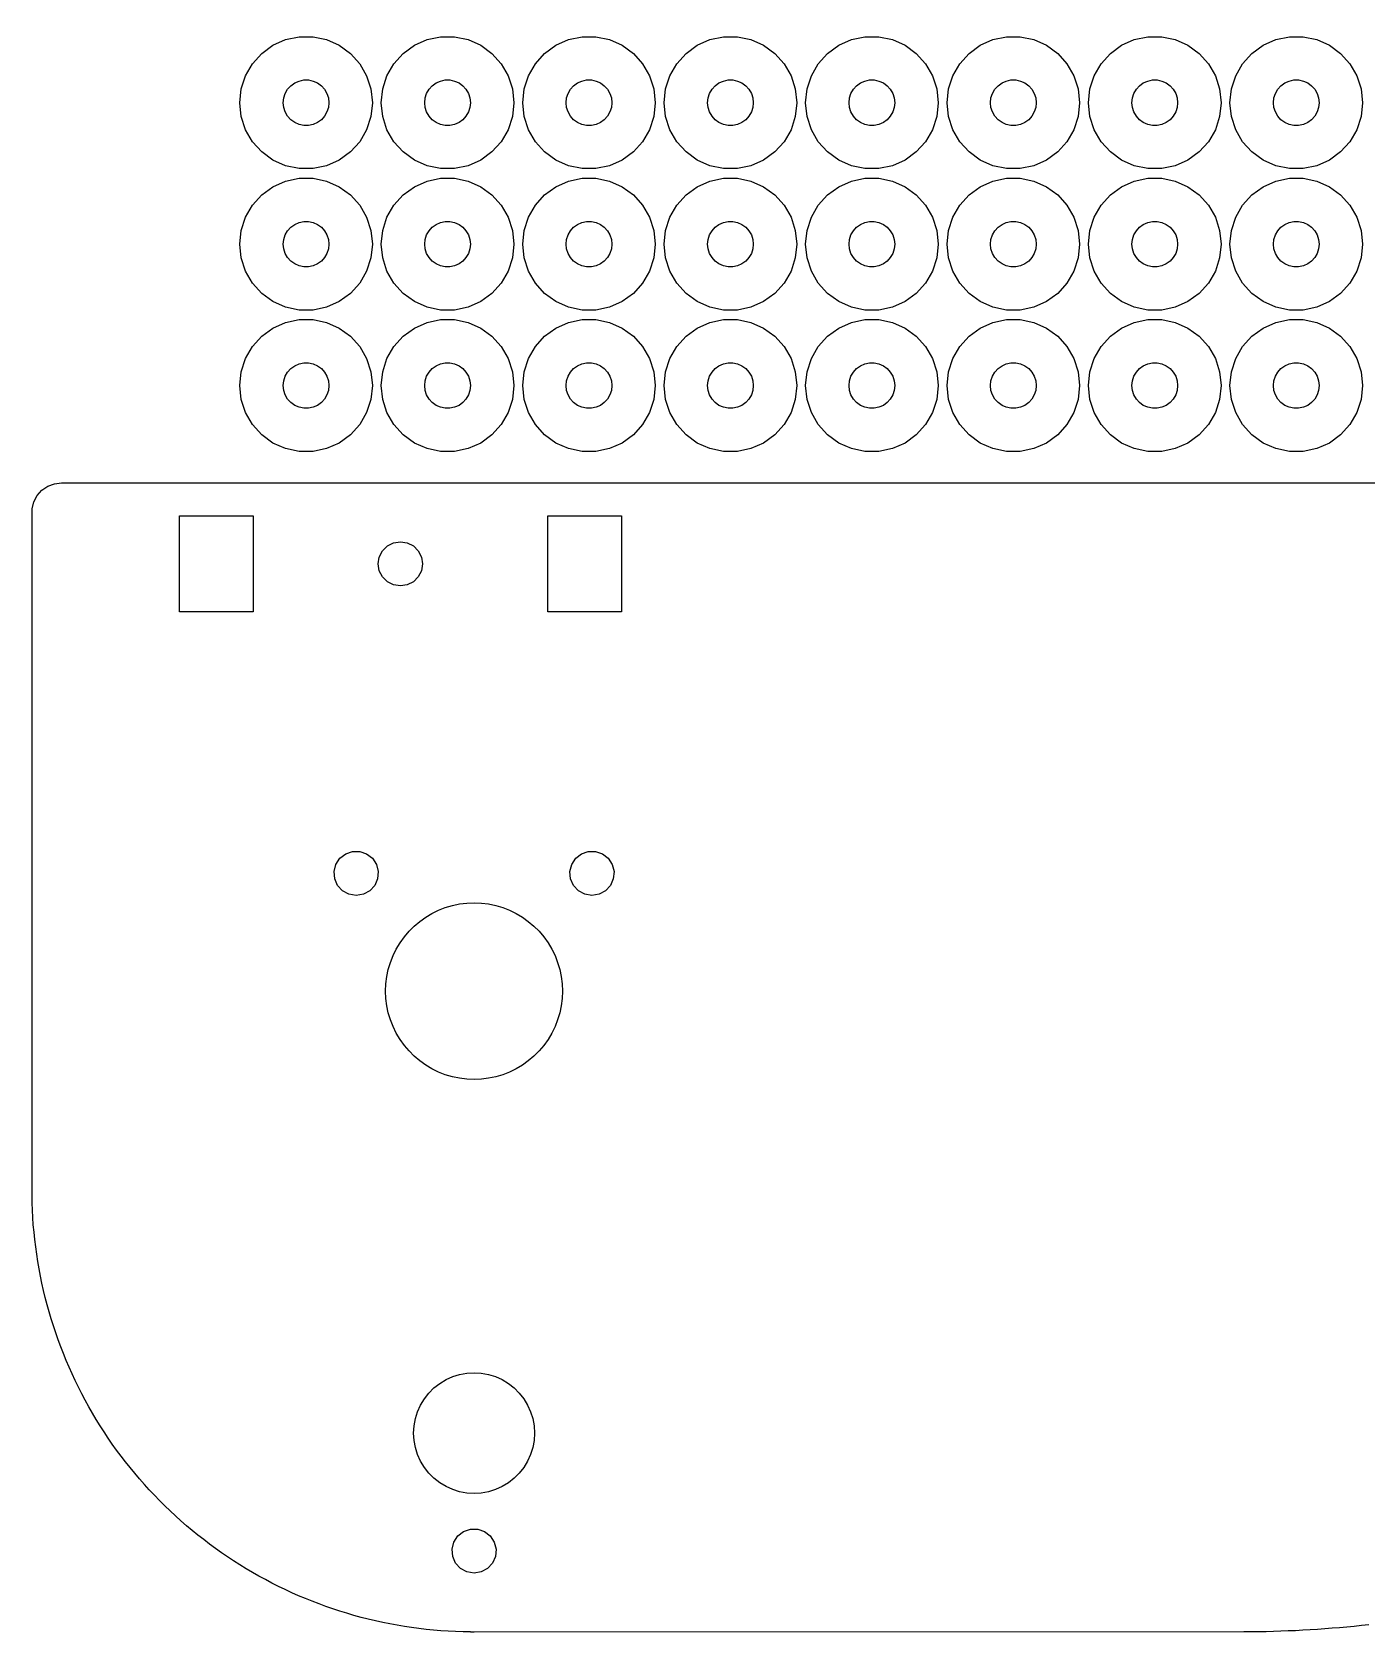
# Model space of a CAD drawing. Extents: x 3 to 1396, y 3 to 487.
# Drawn here: x 1209 to 1299.6, y 13 to 121.6 of the extents above; entities that cross this region are included whole.
import ezdxf

# ---------------------------------------------------------------- set-up
doc = ezdxf.new("R2010")
doc.units = 0
doc.layers.add('Layer_1', color=7, linetype='CONTINUOUS')

msp = doc.modelspace()

# ---------------------------------------------------------------- linework, layer by layer
at = {"layer": 'Layer_1', "color": 7}
for points in [[(1208.962078, 88.959543), (1208.982116, 88.959543), (1208.982088, 89.200533), (1209.09207, 89.668514), (1209.31209, 90.095516), (1209.632074, 90.456535), (1210.032096, 90.730516), (1210.482071, 90.901543), (1210.962074, 90.959539), (1335.462094, 90.959539), (1335.462094, 368.959528), (1210.962074, 368.959528), (1210.482071, 369.017527), (1210.032096, 369.188529), (1209.632074, 369.462527), (1209.31209, 369.823529), (1209.09207, 370.250528), (1208.982088, 370.718529), (1208.982088, 370.959527), (1208.96205, 370.959527), (1208.962078, 417.084527), (1208.971956, 417.584529)], [(1223.06207, 116.759533), (1223.16209, 117.695523), (1223.452073, 118.589518), (1223.922086, 119.404519), (1224.55209, 120.103527), (1225.312087, 120.656514), (1226.172074, 121.039517), (1227.09209, 121.234533), (1228.032088, 121.234533), (1228.952076, 121.039517), (1229.812092, 120.656514), (1230.572088, 120.103527), (1231.202093, 119.404519), (1231.672077, 118.589518), (1231.962089, 117.695523), (1232.06208, 116.759533), (1231.962089, 115.823543), (1231.672077, 114.929519), (1231.202093, 114.114518), (1230.572088, 113.415538), (1229.812092, 112.862524), (1228.952076, 112.47952), (1228.032088, 112.284533), (1227.09209, 112.284533), (1226.172074, 112.47952), (1225.312087, 112.862524), (1224.55209, 113.415538), (1223.922086, 114.114518), (1223.452073, 114.929519), (1223.16209, 115.823515), (1223.06207, 116.759533)], [(1232.662085, 116.759533), (1232.762076, 117.695523), (1233.052088, 118.589518), (1233.522072, 119.404519), (1234.152077, 120.103527), (1234.912073, 120.656514), (1235.772089, 121.039517), (1236.692077, 121.234533), (1237.632074, 121.234533), (1238.552091, 121.039517), (1239.412078, 120.656514), (1240.172074, 120.103527), (1240.802079, 119.404519), (1241.272092, 118.589518), (1241.562075, 117.695523), (1241.662095, 116.759533), (1241.562075, 115.823543), (1241.272092, 114.929519), (1240.802079, 114.114518), (1240.172074, 113.415538), (1239.412078, 112.862524), (1238.552091, 112.47952), (1237.632074, 112.284533), (1236.692077, 112.284533), (1235.772089, 112.47952), (1234.912073, 112.862524), (1234.152077, 113.415538), (1233.522072, 114.114518), (1233.052088, 114.929519), (1232.762076, 115.823515), (1232.662085, 116.759533)], [(1242.262071, 116.759533), (1242.362091, 117.695523), (1242.652074, 118.589518), (1243.122087, 119.404519), (1243.752092, 120.103527), (1244.512088, 120.656514), (1245.372075, 121.039517), (1246.292092, 121.234533), (1247.232089, 121.234533), (1248.152077, 121.039517), (1249.012093, 120.656514), (1249.772089, 120.103527), (1250.402094, 119.404519), (1250.872078, 118.589518), (1251.16209, 117.695523), (1251.262081, 116.759533), (1251.16209, 115.823543), (1250.872078, 114.929519), (1250.402094, 114.114518), (1249.772089, 113.415538), (1249.012093, 112.862524), (1248.152077, 112.47952), (1247.232089, 112.284533), (1246.292092, 112.284533), (1245.372075, 112.47952), (1244.512088, 112.862524), (1243.752092, 113.415538), (1243.122087, 114.114518), (1242.652074, 114.929519), (1242.362091, 115.823515), (1242.262071, 116.759533)], [(1251.862086, 116.759533), (1251.962077, 117.695523), (1252.252089, 118.589518), (1252.722073, 119.404519), (1253.352078, 120.103527), (1254.112074, 120.656514), (1254.97209, 121.039517), (1255.892078, 121.234533), (1256.832076, 121.234533), (1257.752092, 121.039517), (1258.612079, 120.656514), (1259.372076, 120.103527), (1260.00208, 119.404519), (1260.472093, 118.589518), (1260.762076, 117.695523), (1260.862096, 116.759533), (1260.762076, 115.823543), (1260.472093, 114.929519), (1260.00208, 114.114518), (1259.372076, 113.415538), (1258.612079, 112.862524), (1257.752092, 112.47952), (1256.832076, 112.284533), (1255.892078, 112.284533), (1254.97209, 112.47952), (1254.112074, 112.862524), (1253.352078, 113.415538), (1252.722073, 114.114518), (1252.252089, 114.929519), (1251.962077, 115.823515), (1251.862086, 116.759533)], [(1261.462072, 116.759533), (1261.562092, 117.695523), (1261.852075, 118.589518), (1262.322088, 119.404519), (1262.952093, 120.103527), (1263.712089, 120.656514), (1264.572076, 121.039517), (1265.492093, 121.234533), (1266.43209, 121.234533), (1267.352078, 121.039517), (1268.212094, 120.656514), (1268.97209, 120.103527), (1269.602095, 119.404519), (1270.07208, 118.589518), (1270.362091, 117.695523), (1270.462082, 116.759533), (1270.362091, 115.823543), (1270.07208, 114.929519), (1269.602095, 114.114518), (1268.97209, 113.415538), (1268.212094, 112.862524), (1267.352078, 112.47952), (1266.43209, 112.284533), (1265.492093, 112.284533), (1264.572076, 112.47952), (1263.712089, 112.862524), (1262.952093, 113.415538), (1262.322088, 114.114518), (1261.852075, 114.929519), (1261.562092, 115.823515), (1261.462072, 116.759533)], [(1271.062087, 116.759533), (1271.162078, 117.695523), (1271.45209, 118.589518), (1271.922074, 119.404519), (1272.552079, 120.103527), (1273.312075, 120.656514), (1274.172091, 121.039517), (1275.092079, 121.234533), (1276.032077, 121.234533), (1276.952093, 121.039517), (1277.81208, 120.656514), (1278.572077, 120.103527), (1279.202081, 119.404519), (1279.672094, 118.589518), (1279.962078, 117.695523), (1280.062097, 116.759533), (1279.962078, 115.823543), (1279.672094, 114.929519), (1279.202081, 114.114518), (1278.572077, 113.415538), (1277.81208, 112.862524), (1276.952093, 112.47952), (1276.032077, 112.284533), (1275.092079, 112.284533), (1274.172091, 112.47952), (1273.312075, 112.862524), (1272.552079, 113.415538), (1271.922074, 114.114518), (1271.45209, 114.929519), (1271.162078, 115.823515), (1271.062087, 116.759533)], [(1280.662073, 116.759533), (1280.762093, 117.695523), (1281.052076, 118.589518), (1281.522089, 119.404519), (1282.152094, 120.103527), (1282.91209, 120.656514), (1283.772078, 121.039517), (1284.692094, 121.234533), (1285.632091, 121.234533), (1286.552079, 121.039517), (1287.412095, 120.656514), (1288.172091, 120.103527), (1288.802096, 119.404519), (1289.272081, 118.589518), (1289.562092, 117.695523), (1289.662084, 116.759533), (1289.562092, 115.823543), (1289.272081, 114.929519), (1288.802096, 114.114518), (1288.172091, 113.415538), (1287.412095, 112.862524), (1286.552079, 112.47952), (1285.632091, 112.284533), (1284.692094, 112.284533), (1283.772078, 112.47952), (1282.91209, 112.862524), (1282.152094, 113.415538), (1281.522089, 114.114518), (1281.052076, 114.929519), (1280.762093, 115.823515), (1280.662073, 116.759533)], [(1290.262088, 116.759533), (1290.362079, 117.695523), (1290.652091, 118.589518), (1291.122076, 119.404519), (1291.75208, 120.103527), (1292.512076, 120.656514), (1293.372092, 121.039517), (1294.29208, 121.234533), (1295.232078, 121.234533), (1296.152094, 121.039517), (1297.012082, 120.656514), (1297.772078, 120.103527), (1298.402082, 119.404519), (1298.872095, 118.589518), (1299.162079, 117.695523), (1299.26207, 116.759533), (1299.162079, 115.823543), (1298.872095, 114.929519), (1298.402082, 114.114518), (1297.772078, 113.415538), (1297.012082, 112.862524), (1296.152094, 112.47952), (1295.232078, 112.284533), (1294.29208, 112.284533), (1293.372092, 112.47952), (1292.512076, 112.862524), (1291.75208, 113.415538), (1291.122076, 114.114518), (1290.652091, 114.929519), (1290.362079, 115.823515), (1290.262088, 116.759533)], [(1226.012082, 116.759533), (1226.042083, 117.08152), (1226.142074, 117.389537), (1226.312085, 117.670518), (1226.522086, 117.911536), (1226.792088, 118.101528), (1227.082072, 118.233523), (1227.402083, 118.301539), (1227.722095, 118.301539), (1228.042079, 118.233523), (1228.342081, 118.101528), (1228.602092, 117.911536), (1228.812094, 117.670518), (1228.982076, 117.389537), (1229.082096, 117.08152), (1229.112096, 116.759533), (1229.082096, 116.437517), (1228.982076, 116.129528), (1228.812094, 115.848519), (1228.602092, 115.60753), (1228.342081, 115.417538), (1228.042079, 115.285514), (1227.722095, 115.217527), (1227.402083, 115.217527), (1227.082072, 115.285514), (1226.792088, 115.417538), (1226.522086, 115.60753), (1226.312085, 115.848519), (1226.142074, 116.129528), (1226.042083, 116.437517), (1226.012082, 116.759533)], [(1235.612097, 116.759533), (1235.642069, 117.08152), (1235.742089, 117.389537), (1235.912071, 117.670518), (1236.122073, 117.911536), (1236.382084, 118.101528), (1236.682086, 118.233523), (1237.00207, 118.301539), (1237.322082, 118.301539), (1237.642093, 118.233523), (1237.942096, 118.101528), (1238.202079, 117.911536), (1238.41208, 117.670518), (1238.582091, 117.389537), (1238.682082, 117.08152), (1238.712082, 116.759533), (1238.682082, 116.437517), (1238.582091, 116.129528), (1238.41208, 115.848519), (1238.202079, 115.60753), (1237.942096, 115.417538), (1237.642093, 115.285514), (1237.322082, 115.217527), (1237.00207, 115.217527), (1236.682086, 115.285514), (1236.382084, 115.417538), (1236.122073, 115.60753), (1235.912071, 115.848519), (1235.742089, 116.129528), (1235.642069, 116.437517), (1235.612097, 116.759533)], [(1245.212084, 116.759533), (1245.242084, 117.08152), (1245.342075, 117.389537), (1245.512086, 117.670518), (1245.722087, 117.911536), (1245.992089, 118.101528), (1246.282073, 118.233523), (1246.602084, 118.301539), (1246.922096, 118.301539), (1247.24208, 118.233523), (1247.542082, 118.101528), (1247.802093, 117.911536), (1248.012095, 117.670518), (1248.182077, 117.389537), (1248.282097, 117.08152), (1248.312097, 116.759533), (1248.282097, 116.437517), (1248.182077, 116.129528), (1248.012095, 115.848519), (1247.802093, 115.60753), (1247.542082, 115.417538), (1247.24208, 115.285514), (1246.922096, 115.217527), (1246.602084, 115.217527), (1246.282073, 115.285514), (1245.992089, 115.417538), (1245.722087, 115.60753), (1245.512086, 115.848519), (1245.342075, 116.129528), (1245.242084, 116.437517), (1245.212084, 116.759533)], [(1254.81207, 116.759533), (1254.84207, 117.08152), (1254.94209, 117.389537), (1255.112072, 117.670518), (1255.322074, 117.911536), (1255.582085, 118.101528), (1255.882087, 118.233523), (1256.202071, 118.301539), (1256.522083, 118.301539), (1256.842094, 118.233523), (1257.132078, 118.101528), (1257.40208, 117.911536), (1257.612081, 117.670518), (1257.782092, 117.389537), (1257.882083, 117.08152), (1257.912084, 116.759533), (1257.882083, 116.437517), (1257.782092, 116.129528), (1257.612081, 115.848519), (1257.40208, 115.60753), (1257.132078, 115.417538), (1256.842094, 115.285514), (1256.522083, 115.217527), (1256.202071, 115.217527), (1255.882087, 115.285514), (1255.582085, 115.417538), (1255.322074, 115.60753), (1255.112072, 115.848519), (1254.94209, 116.129528), (1254.84207, 116.437517), (1254.81207, 116.759533)], [(1264.412085, 116.759533), (1264.442085, 117.08152), (1264.542076, 117.389537), (1264.712087, 117.670518), (1264.922088, 117.911536), (1265.19209, 118.101528), (1265.482074, 118.233523), (1265.802086, 118.301539), (1266.122069, 118.301539), (1266.442081, 118.233523), (1266.742083, 118.101528), (1267.002094, 117.911536), (1267.212096, 117.670518), (1267.382078, 117.389537), (1267.48207, 117.08152), (1267.51207, 116.759533), (1267.48207, 116.437517), (1267.382078, 116.129528), (1267.212096, 115.848519), (1267.002094, 115.60753), (1266.742083, 115.417538), (1266.442081, 115.285514), (1266.122069, 115.217527), (1265.802086, 115.217527), (1265.482074, 115.285514), (1265.19209, 115.417538), (1264.922088, 115.60753), (1264.712087, 115.848519), (1264.542076, 116.129528), (1264.442085, 116.437517), (1264.412085, 116.759533)], [(1274.012071, 116.759533), (1274.042071, 117.08152), (1274.142091, 117.389537), (1274.312073, 117.670518), (1274.522075, 117.911536), (1274.792077, 118.101528), (1275.082088, 118.233523), (1275.402072, 118.301539), (1275.722084, 118.301539), (1276.042096, 118.233523), (1276.34207, 118.101528), (1276.602081, 117.911536), (1276.812082, 117.670518), (1276.982093, 117.389537), (1277.082084, 117.08152), (1277.112085, 116.759533), (1277.082084, 116.437517), (1276.982093, 116.129528), (1276.812082, 115.848519), (1276.602081, 115.60753), (1276.34207, 115.417538), (1276.042096, 115.285514), (1275.722084, 115.217527), (1275.402072, 115.217527), (1275.082088, 115.285514), (1274.792077, 115.417538), (1274.522075, 115.60753), (1274.312073, 115.848519), (1274.142091, 116.129528), (1274.042071, 116.437517), (1274.012071, 116.759533)], [(1283.612086, 116.759533), (1283.642086, 117.08152), (1283.742077, 117.389537), (1283.912088, 117.670518), (1284.12209, 117.911536), (1284.382073, 118.101528), (1284.682075, 118.233523), (1285.002087, 118.301539), (1285.32207, 118.301539), (1285.642082, 118.233523), (1285.942084, 118.101528), (1286.202096, 117.911536), (1286.412097, 117.670518), (1286.58208, 117.389537), (1286.682071, 117.08152), (1286.712071, 116.759533), (1286.682071, 116.437517), (1286.58208, 116.129528), (1286.412097, 115.848519), (1286.202096, 115.60753), (1285.942084, 115.417538), (1285.642082, 115.285514), (1285.32207, 115.217527), (1285.002087, 115.217527), (1284.682075, 115.285514), (1284.382073, 115.417538), (1284.12209, 115.60753), (1283.912088, 115.848519), (1283.742077, 116.129528), (1283.642086, 116.437517), (1283.612086, 116.759533)], [(1293.212072, 116.759533), (1293.242072, 117.08152), (1293.342092, 117.389537), (1293.512074, 117.670518), (1293.722076, 117.911536), (1293.992078, 118.101528), (1294.28209, 118.233523), (1294.602073, 118.301539), (1294.922085, 118.301539), (1295.242097, 118.233523), (1295.542071, 118.101528), (1295.802082, 117.911536), (1296.012084, 117.670518), (1296.182094, 117.389537), (1296.282086, 117.08152), (1296.312086, 116.759533), (1296.282086, 116.437517), (1296.182094, 116.129528), (1296.012084, 115.848519), (1295.802082, 115.60753), (1295.542071, 115.417538), (1295.242097, 115.285514), (1294.922085, 115.217527), (1294.602073, 115.217527), (1294.28209, 115.285514), (1293.992078, 115.417538), (1293.722076, 115.60753), (1293.512074, 115.848519), (1293.342092, 116.129528), (1293.242072, 116.437517), (1293.212072, 116.759533)], [(1223.06207, 107.159518), (1223.16209, 108.095536), (1223.452073, 108.989532), (1223.922086, 109.804533), (1224.55209, 110.503541), (1225.312087, 111.056527), (1226.172074, 111.439531), (1227.09209, 111.634518), (1228.032088, 111.634518), (1228.952076, 111.439531), (1229.812092, 111.056527), (1230.572088, 110.503541), (1231.202093, 109.804533), (1231.672077, 108.989532), (1231.962089, 108.095536), (1232.06208, 107.159518), (1231.962089, 106.223528), (1231.672077, 105.329533), (1231.202093, 104.514531), (1230.572088, 103.815523), (1229.812092, 103.262537), (1228.952076, 102.879533), (1228.032088, 102.684518), (1227.09209, 102.684518), (1226.172074, 102.879533), (1225.312087, 103.262537), (1224.55209, 103.815523), (1223.922086, 104.514531), (1223.452073, 105.329533), (1223.16209, 106.223528), (1223.06207, 107.159518)], [(1232.662085, 107.159518), (1232.762076, 108.095536), (1233.052088, 108.989532), (1233.522072, 109.804533), (1234.152077, 110.503541), (1234.912073, 111.056527), (1235.772089, 111.439531), (1236.692077, 111.634518), (1237.632074, 111.634518), (1238.552091, 111.439531), (1239.412078, 111.056527), (1240.172074, 110.503541), (1240.802079, 109.804533), (1241.272092, 108.989532), (1241.562075, 108.095536), (1241.662095, 107.159518), (1241.562075, 106.223528), (1241.272092, 105.329533), (1240.802079, 104.514531), (1240.172074, 103.815523), (1239.412078, 103.262537), (1238.552091, 102.879533), (1237.632074, 102.684518), (1236.692077, 102.684518), (1235.772089, 102.879533), (1234.912073, 103.262537), (1234.152077, 103.815523), (1233.522072, 104.514531), (1233.052088, 105.329533), (1232.762076, 106.223528), (1232.662085, 107.159518)], [(1242.262071, 107.159518), (1242.362091, 108.095536), (1242.652074, 108.989532), (1243.122087, 109.804533), (1243.752092, 110.503541), (1244.512088, 111.056527), (1245.372075, 111.439531), (1246.292092, 111.634518), (1247.232089, 111.634518), (1248.152077, 111.439531), (1249.012093, 111.056527), (1249.772089, 110.503541), (1250.402094, 109.804533), (1250.872078, 108.989532), (1251.16209, 108.095536), (1251.262081, 107.159518), (1251.16209, 106.223528), (1250.872078, 105.329533), (1250.402094, 104.514531), (1249.772089, 103.815523), (1249.012093, 103.262537), (1248.152077, 102.879533), (1247.232089, 102.684518), (1246.292092, 102.684518), (1245.372075, 102.879533), (1244.512088, 103.262537), (1243.752092, 103.815523), (1243.122087, 104.514531), (1242.652074, 105.329533), (1242.362091, 106.223528), (1242.262071, 107.159518)], [(1251.862086, 107.159518), (1251.962077, 108.095536), (1252.252089, 108.989532), (1252.722073, 109.804533), (1253.352078, 110.503541), (1254.112074, 111.056527), (1254.97209, 111.439531), (1255.892078, 111.634518), (1256.832076, 111.634518), (1257.752092, 111.439531), (1258.612079, 111.056527), (1259.372076, 110.503541), (1260.00208, 109.804533), (1260.472093, 108.989532), (1260.762076, 108.095536), (1260.862096, 107.159518), (1260.762076, 106.223528), (1260.472093, 105.329533), (1260.00208, 104.514531), (1259.372076, 103.815523), (1258.612079, 103.262537), (1257.752092, 102.879533), (1256.832076, 102.684518), (1255.892078, 102.684518), (1254.97209, 102.879533), (1254.112074, 103.262537), (1253.352078, 103.815523), (1252.722073, 104.514531), (1252.252089, 105.329533), (1251.962077, 106.223528), (1251.862086, 107.159518)], [(1261.462072, 107.159518), (1261.562092, 108.095536), (1261.852075, 108.989532), (1262.322088, 109.804533), (1262.952093, 110.503541), (1263.712089, 111.056527), (1264.572076, 111.439531), (1265.492093, 111.634518), (1266.43209, 111.634518), (1267.352078, 111.439531), (1268.212094, 111.056527), (1268.97209, 110.503541), (1269.602095, 109.804533), (1270.07208, 108.989532), (1270.362091, 108.095536), (1270.462082, 107.159518), (1270.362091, 106.223528), (1270.07208, 105.329533), (1269.602095, 104.514531), (1268.97209, 103.815523), (1268.212094, 103.262537), (1267.352078, 102.879533), (1266.43209, 102.684518), (1265.492093, 102.684518), (1264.572076, 102.879533), (1263.712089, 103.262537), (1262.952093, 103.815523), (1262.322088, 104.514531), (1261.852075, 105.329533), (1261.562092, 106.223528), (1261.462072, 107.159518)], [(1271.062087, 107.159518), (1271.162078, 108.095536), (1271.45209, 108.989532), (1271.922074, 109.804533), (1272.552079, 110.503541), (1273.312075, 111.056527), (1274.172091, 111.439531), (1275.092079, 111.634518), (1276.032077, 111.634518), (1276.952093, 111.439531), (1277.81208, 111.056527), (1278.572077, 110.503541), (1279.202081, 109.804533), (1279.672094, 108.989532), (1279.962078, 108.095536), (1280.062097, 107.159518), (1279.962078, 106.223528), (1279.672094, 105.329533), (1279.202081, 104.514531), (1278.572077, 103.815523), (1277.81208, 103.262537), (1276.952093, 102.879533), (1276.032077, 102.684518), (1275.092079, 102.684518), (1274.172091, 102.879533), (1273.312075, 103.262537), (1272.552079, 103.815523), (1271.922074, 104.514531), (1271.45209, 105.329533), (1271.162078, 106.223528), (1271.062087, 107.159518)], [(1280.662073, 107.159518), (1280.762093, 108.095536), (1281.052076, 108.989532), (1281.522089, 109.804533), (1282.152094, 110.503541), (1282.91209, 111.056527), (1283.772078, 111.439531), (1284.692094, 111.634518), (1285.632091, 111.634518), (1286.552079, 111.439531), (1287.412095, 111.056527), (1288.172091, 110.503541), (1288.802096, 109.804533), (1289.272081, 108.989532), (1289.562092, 108.095536), (1289.662084, 107.159518), (1289.562092, 106.223528), (1289.272081, 105.329533), (1288.802096, 104.514531), (1288.172091, 103.815523), (1287.412095, 103.262537), (1286.552079, 102.879533), (1285.632091, 102.684518), (1284.692094, 102.684518), (1283.772078, 102.879533), (1282.91209, 103.262537), (1282.152094, 103.815523), (1281.522089, 104.514531), (1281.052076, 105.329533), (1280.762093, 106.223528), (1280.662073, 107.159518)], [(1290.262088, 107.159518), (1290.362079, 108.095536), (1290.652091, 108.989532), (1291.122076, 109.804533), (1291.75208, 110.503541), (1292.512076, 111.056527), (1293.372092, 111.439531), (1294.29208, 111.634518), (1295.232078, 111.634518), (1296.152094, 111.439531), (1297.012082, 111.056527), (1297.772078, 110.503541), (1298.402082, 109.804533), (1298.872095, 108.989532), (1299.162079, 108.095536), (1299.26207, 107.159518), (1299.162079, 106.223528), (1298.872095, 105.329533), (1298.402082, 104.514531), (1297.772078, 103.815523), (1297.012082, 103.262537), (1296.152094, 102.879533), (1295.232078, 102.684518), (1294.29208, 102.684518), (1293.372092, 102.879533), (1292.512076, 103.262537), (1291.75208, 103.815523), (1291.122076, 104.514531), (1290.652091, 105.329533), (1290.362079, 106.223528), (1290.262088, 107.159518)], [(1226.012082, 107.159518), (1226.042083, 107.481534), (1226.142074, 107.789523), (1226.312085, 108.070531), (1226.522086, 108.311521), (1226.792088, 108.501513), (1227.082072, 108.633537), (1227.402083, 108.701524), (1227.722095, 108.701524), (1228.042079, 108.633537), (1228.342081, 108.501541), (1228.602092, 108.311521), (1228.812094, 108.070531), (1228.982076, 107.789523), (1229.082096, 107.481534), (1229.112096, 107.159518), (1229.082096, 106.837531), (1228.982076, 106.529542), (1228.812094, 106.248533), (1228.602092, 106.007515), (1228.342081, 105.817523), (1228.042079, 105.685528), (1227.722095, 105.617512), (1227.402083, 105.617512), (1227.082072, 105.685528), (1226.792088, 105.817523), (1226.522086, 106.007515), (1226.312085, 106.248533), (1226.142074, 106.529513), (1226.042083, 106.837531), (1226.012082, 107.159518)], [(1235.612097, 107.159518), (1235.642069, 107.481534), (1235.742089, 107.789523), (1235.912071, 108.070531), (1236.122073, 108.311521), (1236.382084, 108.501513), (1236.682086, 108.633537), (1237.00207, 108.701524), (1237.322082, 108.701524), (1237.642093, 108.633537), (1237.942096, 108.501541), (1238.202079, 108.311521), (1238.41208, 108.070531), (1238.582091, 107.789523), (1238.682082, 107.481534), (1238.712082, 107.159518), (1238.682082, 106.837531), (1238.582091, 106.529542), (1238.41208, 106.248533), (1238.202079, 106.007515), (1237.942096, 105.817523), (1237.642093, 105.685528), (1237.322082, 105.617512), (1237.00207, 105.617512), (1236.682086, 105.685528), (1236.382084, 105.817523), (1236.122073, 106.007515), (1235.912071, 106.248533), (1235.742089, 106.529513), (1235.642069, 106.837531), (1235.612097, 107.159518)], [(1245.212084, 107.159518), (1245.242084, 107.481534), (1245.342075, 107.789523), (1245.512086, 108.070531), (1245.722087, 108.311521), (1245.992089, 108.501513), (1246.282073, 108.633537), (1246.602084, 108.701524), (1246.922096, 108.701524), (1247.24208, 108.633537), (1247.542082, 108.501541), (1247.802093, 108.311521), (1248.012095, 108.070531), (1248.182077, 107.789523), (1248.282097, 107.481534), (1248.312097, 107.159518), (1248.282097, 106.837531), (1248.182077, 106.529542), (1248.012095, 106.248533), (1247.802093, 106.007515), (1247.542082, 105.817523), (1247.24208, 105.685528), (1246.922096, 105.617512), (1246.602084, 105.617512), (1246.282073, 105.685528), (1245.992089, 105.817523), (1245.722087, 106.007515), (1245.512086, 106.248533), (1245.342075, 106.529513), (1245.242084, 106.837531), (1245.212084, 107.159518)], [(1254.81207, 107.159518), (1254.84207, 107.481534), (1254.94209, 107.789523), (1255.112072, 108.070531), (1255.322074, 108.311521), (1255.582085, 108.501513), (1255.882087, 108.633537), (1256.202071, 108.701524), (1256.522083, 108.701524), (1256.842094, 108.633537), (1257.132078, 108.501541), (1257.40208, 108.311521), (1257.612081, 108.070531), (1257.782092, 107.789523), (1257.882083, 107.481534), (1257.912084, 107.159518), (1257.882083, 106.837531), (1257.782092, 106.529542), (1257.612081, 106.248533), (1257.40208, 106.007515), (1257.132078, 105.817523), (1256.842094, 105.685528), (1256.522083, 105.617512), (1256.202071, 105.617512), (1255.882087, 105.685528), (1255.582085, 105.817523), (1255.322074, 106.007515), (1255.112072, 106.248533), (1254.94209, 106.529513), (1254.84207, 106.837531), (1254.81207, 107.159518)], [(1264.412085, 107.159518), (1264.442085, 107.481534), (1264.542076, 107.789523), (1264.712087, 108.070531), (1264.922088, 108.311521), (1265.19209, 108.501513), (1265.482074, 108.633537), (1265.802086, 108.701524), (1266.122069, 108.701524), (1266.442081, 108.633537), (1266.742083, 108.501541), (1267.002094, 108.311521), (1267.212096, 108.070531), (1267.382078, 107.789523), (1267.48207, 107.481534), (1267.51207, 107.159518), (1267.48207, 106.837531), (1267.382078, 106.529542), (1267.212096, 106.248533), (1267.002094, 106.007515), (1266.742083, 105.817523), (1266.442081, 105.685528), (1266.122069, 105.617512), (1265.802086, 105.617512), (1265.482074, 105.685528), (1265.19209, 105.817523), (1264.922088, 106.007515), (1264.712087, 106.248533), (1264.542076, 106.529513), (1264.442085, 106.837531), (1264.412085, 107.159518)], [(1274.012071, 107.159518), (1274.042071, 107.481534), (1274.142091, 107.789523), (1274.312073, 108.070531), (1274.522075, 108.311521), (1274.792077, 108.501513), (1275.082088, 108.633537), (1275.402072, 108.701524), (1275.722084, 108.701524), (1276.042096, 108.633537), (1276.34207, 108.501541), (1276.602081, 108.311521), (1276.812082, 108.070531), (1276.982093, 107.789523), (1277.082084, 107.481534), (1277.112085, 107.159518), (1277.082084, 106.837531), (1276.982093, 106.529542), (1276.812082, 106.248533), (1276.602081, 106.007515), (1276.34207, 105.817523), (1276.042096, 105.685528), (1275.722084, 105.617512), (1275.402072, 105.617512), (1275.082088, 105.685528), (1274.792077, 105.817523), (1274.522075, 106.007515), (1274.312073, 106.248533), (1274.142091, 106.529513), (1274.042071, 106.837531), (1274.012071, 107.159518)], [(1283.612086, 107.159518), (1283.642086, 107.481534), (1283.742077, 107.789523), (1283.912088, 108.070531), (1284.12209, 108.311521), (1284.382073, 108.501513), (1284.682075, 108.633537), (1285.002087, 108.701524), (1285.32207, 108.701524), (1285.642082, 108.633537), (1285.942084, 108.501541), (1286.202096, 108.311521), (1286.412097, 108.070531), (1286.58208, 107.789523), (1286.682071, 107.481534), (1286.712071, 107.159518), (1286.682071, 106.837531), (1286.58208, 106.529542), (1286.412097, 106.248533), (1286.202096, 106.007515), (1285.942084, 105.817523), (1285.642082, 105.685528), (1285.32207, 105.617512), (1285.002087, 105.617512), (1284.682075, 105.685528), (1284.382073, 105.817523), (1284.12209, 106.007515), (1283.912088, 106.248533), (1283.742077, 106.529513), (1283.642086, 106.837531), (1283.612086, 107.159518)], [(1293.212072, 107.159518), (1293.242072, 107.481534), (1293.342092, 107.789523), (1293.512074, 108.070531), (1293.722076, 108.311521), (1293.992078, 108.501513), (1294.28209, 108.633537), (1294.602073, 108.701524), (1294.922085, 108.701524), (1295.242097, 108.633537), (1295.542071, 108.501541), (1295.802082, 108.311521), (1296.012084, 108.070531), (1296.182094, 107.789523), (1296.282086, 107.481534), (1296.312086, 107.159518), (1296.282086, 106.837531), (1296.182094, 106.529542), (1296.012084, 106.248533), (1295.802082, 106.007515), (1295.542071, 105.817523), (1295.242097, 105.685528), (1294.922085, 105.617512), (1294.602073, 105.617512), (1294.28209, 105.685528), (1293.992078, 105.817523), (1293.722076, 106.007515), (1293.512074, 106.248533), (1293.342092, 106.529513), (1293.242072, 106.837531), (1293.212072, 107.159518)], [(1223.06207, 97.559532), (1223.16209, 98.495522), (1223.452073, 99.389517), (1223.922086, 100.204518), (1224.55209, 100.903526), (1225.312087, 101.456513), (1226.172074, 101.839516), (1227.09209, 102.034532), (1228.032088, 102.034532), (1228.952076, 101.839516), (1229.812092, 101.456513), (1230.572088, 100.903526), (1231.202093, 100.204518), (1231.672077, 99.389517), (1231.962089, 98.495522), (1232.06208, 97.559532), (1231.962089, 96.623513), (1231.672077, 95.729518), (1231.202093, 94.914517), (1230.572088, 94.215537), (1229.812092, 93.662523), (1228.952076, 93.279519), (1228.032088, 93.084531), (1227.09209, 93.084531), (1226.172074, 93.279519), (1225.312087, 93.662523), (1224.55209, 94.215537), (1223.922086, 94.914517), (1223.452073, 95.729518), (1223.16209, 96.623542), (1223.06207, 97.559532)], [(1232.662085, 97.559532), (1232.762076, 98.495522), (1233.052088, 99.389517), (1233.522072, 100.204518), (1234.152077, 100.903526), (1234.912073, 101.456513), (1235.772089, 101.839516), (1236.692077, 102.034532), (1237.632074, 102.034532), (1238.552091, 101.839516), (1239.412078, 101.456513), (1240.172074, 100.903526), (1240.802079, 100.204518), (1241.272092, 99.389517), (1241.562075, 98.495522), (1241.662095, 97.559532), (1241.562075, 96.623513), (1241.272092, 95.729518), (1240.802079, 94.914517), (1240.172074, 94.215537), (1239.412078, 93.662523), (1238.552091, 93.279519), (1237.632074, 93.084531), (1236.692077, 93.084531), (1235.772089, 93.279519), (1234.912073, 93.662523), (1234.152077, 94.215537), (1233.522072, 94.914517), (1233.052088, 95.729518), (1232.762076, 96.623542), (1232.662085, 97.559532)], [(1242.262071, 97.559532), (1242.362091, 98.495522), (1242.652074, 99.389517), (1243.122087, 100.204518), (1243.752092, 100.903526), (1244.512088, 101.456513), (1245.372075, 101.839516), (1246.292092, 102.034532), (1247.232089, 102.034532), (1248.152077, 101.839516), (1249.012093, 101.456513), (1249.772089, 100.903526), (1250.402094, 100.204518), (1250.872078, 99.389517), (1251.16209, 98.495522), (1251.262081, 97.559532), (1251.16209, 96.623513), (1250.872078, 95.729518), (1250.402094, 94.914517), (1249.772089, 94.215537), (1249.012093, 93.662523), (1248.152077, 93.279519), (1247.232089, 93.084531), (1246.292092, 93.084531), (1245.372075, 93.279519), (1244.512088, 93.662523), (1243.752092, 94.215537), (1243.122087, 94.914517), (1242.652074, 95.729518), (1242.362091, 96.623542), (1242.262071, 97.559532)], [(1251.862086, 97.559532), (1251.962077, 98.495522), (1252.252089, 99.389517), (1252.722073, 100.204518), (1253.352078, 100.903526), (1254.112074, 101.456513), (1254.97209, 101.839516), (1255.892078, 102.034532), (1256.832076, 102.034532), (1257.752092, 101.839516), (1258.612079, 101.456513), (1259.372076, 100.903526), (1260.00208, 100.204518), (1260.472093, 99.389517), (1260.762076, 98.495522), (1260.862096, 97.559532), (1260.762076, 96.623513), (1260.472093, 95.729518), (1260.00208, 94.914517), (1259.372076, 94.215537), (1258.612079, 93.662523), (1257.752092, 93.279519), (1256.832076, 93.084531), (1255.892078, 93.084531), (1254.97209, 93.279519), (1254.112074, 93.662523), (1253.352078, 94.215537), (1252.722073, 94.914517), (1252.252089, 95.729518), (1251.962077, 96.623542), (1251.862086, 97.559532)], [(1261.462072, 97.559532), (1261.562092, 98.495522), (1261.852075, 99.389517), (1262.322088, 100.204518), (1262.952093, 100.903526), (1263.712089, 101.456513), (1264.572076, 101.839516), (1265.492093, 102.034532), (1266.43209, 102.034532), (1267.352078, 101.839516), (1268.212094, 101.456513), (1268.97209, 100.903526), (1269.602095, 100.204518), (1270.07208, 99.389517), (1270.362091, 98.495522), (1270.462082, 97.559532), (1270.362091, 96.623513), (1270.07208, 95.729518), (1269.602095, 94.914517), (1268.97209, 94.215537), (1268.212094, 93.662523), (1267.352078, 93.279519), (1266.43209, 93.084531), (1265.492093, 93.084531), (1264.572076, 93.279519), (1263.712089, 93.662523), (1262.952093, 94.215537), (1262.322088, 94.914517), (1261.852075, 95.729518), (1261.562092, 96.623542), (1261.462072, 97.559532)], [(1271.062087, 97.559532), (1271.162078, 98.495522), (1271.45209, 99.389517), (1271.922074, 100.204518), (1272.552079, 100.903526), (1273.312075, 101.456513), (1274.172091, 101.839516), (1275.092079, 102.034532), (1276.032077, 102.034532), (1276.952093, 101.839516), (1277.81208, 101.456513), (1278.572077, 100.903526), (1279.202081, 100.204518), (1279.672094, 99.389517), (1279.962078, 98.495522), (1280.062097, 97.559532), (1279.962078, 96.623513), (1279.672094, 95.729518), (1279.202081, 94.914517), (1278.572077, 94.215537), (1277.81208, 93.662523), (1276.952093, 93.279519), (1276.032077, 93.084531), (1275.092079, 93.084531), (1274.172091, 93.279519), (1273.312075, 93.662523), (1272.552079, 94.215537), (1271.922074, 94.914517), (1271.45209, 95.729518), (1271.162078, 96.623542), (1271.062087, 97.559532)], [(1280.662073, 97.559532), (1280.762093, 98.495522), (1281.052076, 99.389517), (1281.522089, 100.204518), (1282.152094, 100.903526), (1282.91209, 101.456513), (1283.772078, 101.839516), (1284.692094, 102.034532), (1285.632091, 102.034532), (1286.552079, 101.839516), (1287.412095, 101.456513), (1288.172091, 100.903526), (1288.802096, 100.204518), (1289.272081, 99.389517), (1289.562092, 98.495522), (1289.662084, 97.559532), (1289.562092, 96.623513), (1289.272081, 95.729518), (1288.802096, 94.914517), (1288.172091, 94.215537), (1287.412095, 93.662523), (1286.552079, 93.279519), (1285.632091, 93.084531), (1284.692094, 93.084531), (1283.772078, 93.279519), (1282.91209, 93.662523), (1282.152094, 94.215537), (1281.522089, 94.914517), (1281.052076, 95.729518), (1280.762093, 96.623542), (1280.662073, 97.559532)], [(1290.262088, 97.559532), (1290.362079, 98.495522), (1290.652091, 99.389517), (1291.122076, 100.204518), (1291.75208, 100.903526), (1292.512076, 101.456513), (1293.372092, 101.839516), (1294.29208, 102.034532), (1295.232078, 102.034532), (1296.152094, 101.839516), (1297.012082, 101.456513), (1297.772078, 100.903526), (1298.402082, 100.204518), (1298.872095, 99.389517), (1299.162079, 98.495522), (1299.26207, 97.559532), (1299.162079, 96.623513), (1298.872095, 95.729518), (1298.402082, 94.914517), (1297.772078, 94.215537), (1297.012082, 93.662523), (1296.152094, 93.279519), (1295.232078, 93.084531), (1294.29208, 93.084531), (1293.372092, 93.279519), (1292.512076, 93.662523), (1291.75208, 94.215537), (1291.122076, 94.914517), (1290.652091, 95.729518), (1290.362079, 96.623542), (1290.262088, 97.559532)], [(1226.012082, 97.559532), (1226.042083, 97.881519), (1226.142074, 98.189536), (1226.312085, 98.470517), (1226.522086, 98.711535), (1226.792088, 98.901527), (1227.082072, 99.033522), (1227.402083, 99.101537), (1227.722095, 99.101537), (1228.042079, 99.033522), (1228.342081, 98.901527), (1228.602092, 98.711535), (1228.812094, 98.470517), (1228.982076, 98.189536), (1229.082096, 97.881519), (1229.112096, 97.559532), (1229.082096, 97.237516), (1228.982076, 96.929527), (1228.812094, 96.648518), (1228.602092, 96.407529), (1228.342081, 96.217537), (1228.042079, 96.085513), (1227.722095, 96.017526), (1227.402083, 96.017526), (1227.082072, 96.085541), (1226.792088, 96.217537), (1226.522086, 96.407529), (1226.312085, 96.648518), (1226.142074, 96.929527), (1226.042083, 97.237516), (1226.012082, 97.559532)], [(1235.612097, 97.559532), (1235.642069, 97.881519), (1235.742089, 98.189536), (1235.912071, 98.470517), (1236.122073, 98.711535), (1236.382084, 98.901527), (1236.682086, 99.033522), (1237.00207, 99.101537), (1237.322082, 99.101537), (1237.642093, 99.033522), (1237.942096, 98.901527), (1238.202079, 98.711535), (1238.41208, 98.470517), (1238.582091, 98.189536), (1238.682082, 97.881519), (1238.712082, 97.559532), (1238.682082, 97.237516), (1238.582091, 96.929527), (1238.41208, 96.648518), (1238.202079, 96.407529), (1237.942096, 96.217537), (1237.642093, 96.085513), (1237.322082, 96.017526), (1237.00207, 96.017526), (1236.682086, 96.085541), (1236.382084, 96.217537), (1236.122073, 96.407529), (1235.912071, 96.648518), (1235.742089, 96.929527), (1235.642069, 97.237516), (1235.612097, 97.559532)], [(1245.212084, 97.559532), (1245.242084, 97.881519), (1245.342075, 98.189536), (1245.512086, 98.470517), (1245.722087, 98.711535), (1245.992089, 98.901527), (1246.282073, 99.033522), (1246.602084, 99.101537), (1246.922096, 99.101537), (1247.24208, 99.033522), (1247.542082, 98.901527), (1247.802093, 98.711535), (1248.012095, 98.470517), (1248.182077, 98.189536), (1248.282097, 97.881519), (1248.312097, 97.559532), (1248.282097, 97.237516), (1248.182077, 96.929527), (1248.012095, 96.648518), (1247.802093, 96.407529), (1247.542082, 96.217537), (1247.24208, 96.085513), (1246.922096, 96.017526), (1246.602084, 96.017526), (1246.282073, 96.085541), (1245.992089, 96.217537), (1245.722087, 96.407529), (1245.512086, 96.648518), (1245.342075, 96.929527), (1245.242084, 97.237516), (1245.212084, 97.559532)], [(1254.81207, 97.559532), (1254.84207, 97.881519), (1254.94209, 98.189536), (1255.112072, 98.470517), (1255.322074, 98.711535), (1255.582085, 98.901527), (1255.882087, 99.033522), (1256.202071, 99.101537), (1256.522083, 99.101537), (1256.842094, 99.033522), (1257.132078, 98.901527), (1257.40208, 98.711535), (1257.612081, 98.470517), (1257.782092, 98.189536), (1257.882083, 97.881519), (1257.912084, 97.559532), (1257.882083, 97.237516), (1257.782092, 96.929527), (1257.612081, 96.648518), (1257.40208, 96.407529), (1257.132078, 96.217537), (1256.842094, 96.085513), (1256.522083, 96.017526), (1256.202071, 96.017526), (1255.882087, 96.085541), (1255.582085, 96.217537), (1255.322074, 96.407529), (1255.112072, 96.648518), (1254.94209, 96.929527), (1254.84207, 97.237516), (1254.81207, 97.559532)], [(1264.412085, 97.559532), (1264.442085, 97.881519), (1264.542076, 98.189536), (1264.712087, 98.470517), (1264.922088, 98.711535), (1265.19209, 98.901527), (1265.482074, 99.033522), (1265.802086, 99.101537), (1266.122069, 99.101537), (1266.442081, 99.033522), (1266.742083, 98.901527), (1267.002094, 98.711535), (1267.212096, 98.470517), (1267.382078, 98.189536), (1267.48207, 97.881519), (1267.51207, 97.559532), (1267.48207, 97.237516), (1267.382078, 96.929527), (1267.212096, 96.648518), (1267.002094, 96.407529), (1266.742083, 96.217537), (1266.442081, 96.085513), (1266.122069, 96.017526), (1265.802086, 96.017526), (1265.482074, 96.085541), (1265.19209, 96.217537), (1264.922088, 96.407529), (1264.712087, 96.648518), (1264.542076, 96.929527), (1264.442085, 97.237516), (1264.412085, 97.559532)], [(1274.012071, 97.559532), (1274.042071, 97.881519), (1274.142091, 98.189536), (1274.312073, 98.470517), (1274.522075, 98.711535), (1274.792077, 98.901527), (1275.082088, 99.033522), (1275.402072, 99.101537), (1275.722084, 99.101537), (1276.042096, 99.033522), (1276.34207, 98.901527), (1276.602081, 98.711535), (1276.812082, 98.470517), (1276.982093, 98.189536), (1277.082084, 97.881519), (1277.112085, 97.559532), (1277.082084, 97.237516), (1276.982093, 96.929527), (1276.812082, 96.648518), (1276.602081, 96.407529), (1276.34207, 96.217537), (1276.042096, 96.085513), (1275.722084, 96.017526), (1275.402072, 96.017526), (1275.082088, 96.085541), (1274.792077, 96.217537), (1274.522075, 96.407529), (1274.312073, 96.648518), (1274.142091, 96.929527), (1274.042071, 97.237516), (1274.012071, 97.559532)], [(1283.612086, 97.559532), (1283.642086, 97.881519), (1283.742077, 98.189536), (1283.912088, 98.470517), (1284.12209, 98.711535), (1284.382073, 98.901527), (1284.682075, 99.033522), (1285.002087, 99.101537), (1285.32207, 99.101537), (1285.642082, 99.033522), (1285.942084, 98.901527), (1286.202096, 98.711535), (1286.412097, 98.470517), (1286.58208, 98.189536), (1286.682071, 97.881519), (1286.712071, 97.559532), (1286.682071, 97.237516), (1286.58208, 96.929527), (1286.412097, 96.648518), (1286.202096, 96.407529), (1285.942084, 96.217537), (1285.642082, 96.085513), (1285.32207, 96.017526), (1285.002087, 96.017526), (1284.682075, 96.085541), (1284.382073, 96.217537), (1284.12209, 96.407529), (1283.912088, 96.648518), (1283.742077, 96.929527), (1283.642086, 97.237516), (1283.612086, 97.559532)], [(1293.212072, 97.559532), (1293.242072, 97.881519), (1293.342092, 98.189536), (1293.512074, 98.470517), (1293.722076, 98.711535), (1293.992078, 98.901527), (1294.28209, 99.033522), (1294.602073, 99.101537), (1294.922085, 99.101537), (1295.242097, 99.033522), (1295.542071, 98.901527), (1295.802082, 98.711535), (1296.012084, 98.470517), (1296.182094, 98.189536), (1296.282086, 97.881519), (1296.312086, 97.559532), (1296.282086, 97.237516), (1296.182094, 96.929527), (1296.012084, 96.648518), (1295.802082, 96.407529), (1295.542071, 96.217537), (1295.242097, 96.085513), (1294.922085, 96.017526), (1294.602073, 96.017526), (1294.28209, 96.085541), (1293.992078, 96.217537), (1293.722076, 96.407529), (1293.512074, 96.648518), (1293.342092, 96.929527), (1293.242072, 97.237516), (1293.212072, 97.559532)], [(1208.962078, 42.584534), (1208.962078, 42.959522), (1208.962078, 88.959543)], [(1218.962087, 82.209521), (1218.962087, 88.709523), (1223.962077, 88.709523), (1223.962077, 82.209521), (1218.962087, 82.209521)], [(1243.962093, 82.209521), (1243.962093, 88.709523), (1248.962083, 88.709523), (1248.962083, 82.209521), (1243.962093, 82.209521)], [(1232.462074, 85.459536), (1232.532093, 85.923538), (1232.752085, 86.341537), (1233.082088, 86.673515), (1233.502091, 86.886536), (1233.962085, 86.959519), (1234.422079, 86.886536), (1234.842082, 86.673515), (1235.172084, 86.341537), (1235.392077, 85.923538), (1235.462096, 85.459536), (1235.392077, 84.995535), (1235.172084, 84.577535), (1234.842082, 84.245529), (1234.422079, 84.032536), (1233.962085, 83.959525), (1233.502091, 84.032536), (1233.082088, 84.245529), (1232.752085, 84.577535), (1232.532093, 84.995535), (1232.462074, 85.459536)], [(1229.47207, 64.58353), (1229.592071, 65.062518), (1229.862073, 65.475522), (1230.252076, 65.778515), (1230.71207, 65.939523), (1231.212083, 65.939523), (1231.672077, 65.778515), (1232.06208, 65.475522), (1232.332082, 65.062518), (1232.462074, 64.58353), (1232.412092, 64.091532), (1232.222072, 63.639525), (1231.882079, 63.275543), (1231.452085, 63.040537), (1230.962091, 62.959539), (1230.472097, 63.040537), (1230.042075, 63.275543), (1229.702082, 63.639525), (1229.51209, 64.091532), (1229.47207, 64.58353)], [(1245.472095, 64.58353), (1245.592096, 65.062518), (1245.86207, 65.475522), (1246.252072, 65.778515), (1246.712095, 65.939523), (1247.21208, 65.939523), (1247.672074, 65.778515), (1248.062076, 65.475522), (1248.332078, 65.062518), (1248.46207, 64.58353), (1248.412088, 64.091532), (1248.222096, 63.639525), (1247.882075, 63.275543), (1247.452081, 63.040537), (1246.962087, 62.959539), (1246.472093, 63.040537), (1246.042071, 63.275543), (1245.702078, 63.639525), (1245.512086, 64.091532), (1245.472095, 64.58353)], [(1232.962087, 56.459538), (1232.982125, 56.954527), (1233.042097, 57.447541), (1233.142088, 57.93254), (1233.292089, 58.40752), (1233.472091, 58.869518), (1233.682092, 59.315514), (1233.942075, 59.741528), (1234.232087, 60.144513), (1234.55207, 60.523538), (1234.902082, 60.873521), (1235.282095, 61.194521), (1235.682088, 61.482529), (1236.102091, 61.736529), (1236.552095, 61.954517), (1237.012089, 62.134519), (1237.492092, 62.275517), (1237.972096, 62.37754), (1238.472081, 62.439516), (1238.962075, 62.459554), (1239.462088, 62.439488), (1239.952082, 62.37754), (1240.432086, 62.275517), (1240.912089, 62.134519), (1241.372083, 61.954517), (1241.822087, 61.736529), (1242.24209, 61.482529), (1242.642083, 61.194521), (1243.022096, 60.873521), (1243.372079, 60.523538), (1243.702082, 60.144513), (1243.982074, 59.741528), (1244.242086, 59.315514), (1244.462078, 58.869518), (1244.632089, 58.40752), (1244.78209, 57.93254), (1244.882081, 57.447541), (1244.942082, 56.954527), (1244.962119, 56.459538), (1244.942053, 55.96452), (1244.882081, 55.471534), (1244.78209, 54.986535), (1244.632089, 54.511527), (1244.462078, 54.049529), (1244.242086, 53.603533), (1243.982074, 53.177519), (1243.702082, 52.774534), (1243.372079, 52.395538), (1243.022096, 52.045526), (1242.642083, 51.724526), (1242.24209, 51.436518), (1241.822087, 51.182518), (1241.372083, 50.96453), (1240.912089, 50.784529), (1240.432086, 50.64353), (1239.952082, 50.541535), (1239.462088, 50.479531), (1238.962075, 50.459493), (1238.472081, 50.479559), (1237.972096, 50.541535), (1237.492092, 50.64353), (1237.012089, 50.784529), (1236.552095, 50.96453), (1236.102091, 51.182518), (1235.682088, 51.436518), (1235.282095, 51.724526), (1234.902082, 52.045526), (1234.55207, 52.395538), (1234.232087, 52.774534), (1233.942075, 53.177519), (1233.682092, 53.603533), (1233.472091, 54.049529), (1233.292089, 54.511527), (1233.142088, 54.986535), (1233.042097, 55.471534), (1232.982096, 55.96452), (1232.962059, 56.459538)], [(1237.212071, 13.010523), (1236.712086, 13.043515), (1236.212073, 13.08551), (1235.722079, 13.13552), (1235.222094, 13.193516), (1234.722081, 13.260516), (1234.232087, 13.334515), (1233.742093, 13.417516), (1233.25207, 13.508533), (1232.762076, 13.608524), (1232.272082, 13.715515), (1231.782088, 13.831536), (1231.302084, 13.954529), (1230.81209, 14.086524), (1230.332086, 14.226534), (1229.862073, 14.374532), (1229.38207, 14.529528), (1228.912085, 14.693527), (1228.442072, 14.864526), (1227.972088, 15.044527), (1227.512094, 15.231528), (1227.052071, 15.425527), (1226.592077, 15.62853), (1226.142074, 15.838531), (1225.692071, 16.055532), (1225.242096, 16.280519), (1224.802083, 16.512534), (1224.36207, 16.752536), (1223.922086, 16.999537), (1223.492092, 17.253537), (1223.072089, 17.515524), (1222.642095, 17.783522), (1222.232083, 18.058519), (1221.82207, 18.341532), (1221.412086, 18.630527), (1221.002074, 18.926522), (1220.612071, 19.228528), (1220.212077, 19.537533), (1219.832093, 19.853537), (1219.44209, 20.175525), (1219.072097, 20.504539), (1218.702075, 20.838521), (1218.332082, 21.17953), (1217.972079, 21.526523), (1217.612077, 21.879526), (1217.272084, 22.237525), (1216.922072, 22.602523), (1216.592069, 22.972516), (1216.262095, 23.348521), (1215.932092, 23.729521), (1215.622071, 24.115516), (1215.312078, 24.507523), (1215.002086, 24.903537), (1214.702083, 25.305535), (1214.412072, 25.712527), (1214.132079, 26.123527), (1213.852086, 26.540539), (1213.582084, 26.960514), (1213.322073, 27.385541), (1213.06209, 27.815534), (1212.812069, 28.249536), (1212.572096, 28.686529), (1212.342085, 29.128517), (1212.112074, 29.574541), (1211.892081, 30.023528), (1211.68208, 30.476523), (1211.482097, 30.932538), (1211.282086, 31.392532), (1211.092094, 31.855517), (1210.912093, 32.321523), (1210.742082, 32.790519), (1210.572072, 33.262536), (1210.41208, 33.736528), (1210.262079, 34.21354), (1210.122096, 34.693516), (1209.992077, 35.174535), (1209.862085, 35.658518), (1209.742084, 36.144533), (1209.632074, 36.632523), (1209.532083, 37.122518), (1209.442082, 37.613528), (1209.352081, 38.106514), (1209.28209, 38.600515), (1209.212071, 39.095533), (1209.15207, 39.591539), (1209.102089, 40.088532), (1209.052079, 40.587529), (1209.022079, 41.085539), (1208.992079, 41.585523), (1208.972041, 42.084521), (1208.962191, 42.584534)], [(1234.862092, 26.459513), (1234.892092, 26.953515), (1234.982092, 27.440517), (1235.132094, 27.913522), (1235.332076, 28.364513), (1235.592088, 28.788524), (1235.89209, 29.178527), (1236.242074, 29.528539), (1236.632076, 29.833536), (1237.06207, 30.08954), (1237.512074, 30.29353), (1237.982086, 30.44054), (1238.472081, 30.529524), (1238.962075, 30.559525), (1239.452069, 30.529524), (1239.942092, 30.44054), (1240.412076, 30.29353), (1240.86208, 30.08954), (1241.292073, 29.833536), (1241.682076, 29.528539), (1242.032088, 29.178527), (1242.33209, 28.788524), (1242.592074, 28.364513), (1242.792084, 27.913522), (1242.942086, 27.440517), (1243.032086, 26.953515), (1243.062086, 26.459513), (1243.032086, 25.965539), (1242.942086, 25.478537), (1242.792084, 25.005532), (1242.592074, 24.554513), (1242.33209, 24.130531), (1242.032088, 23.740528), (1241.682076, 23.390516), (1241.292073, 23.085518), (1240.86208, 22.829514), (1240.412076, 22.625524), (1239.942092, 22.478515), (1239.452069, 22.38953), (1238.962075, 22.35953), (1238.472081, 22.38953), (1237.982086, 22.478515), (1237.512074, 22.625524), (1237.06207, 22.829514), (1236.632076, 23.085518), (1236.242074, 23.390516), (1235.89209, 23.740528), (1235.592088, 24.130531), (1235.332076, 24.554513), (1235.132094, 25.005532), (1234.982092, 25.478537), (1234.892092, 25.965539), (1234.862092, 26.459513)], [(1237.472083, 18.583537), (1237.592084, 19.062525), (1237.862086, 19.475529), (1238.252088, 19.778523), (1238.712082, 19.939531), (1239.212096, 19.939531), (1239.67209, 19.778523), (1240.062092, 19.475529), (1240.332094, 19.062525), (1240.462086, 18.583537), (1240.412076, 18.091539), (1240.222084, 17.639532), (1239.882091, 17.275522), (1239.452069, 17.040516), (1238.962075, 16.959518), (1238.472081, 17.040516), (1238.042087, 17.275522), (1237.702094, 17.639532), (1237.512074, 18.091539), (1237.472083, 18.583537)], [(1299.682073, 13.448532), (1299.192079, 13.394515), (1298.692094, 13.343517), (1298.192081, 13.295511), (1297.702087, 13.250525), (1297.202074, 13.209518), (1296.702089, 13.170515), (1296.202076, 13.13552), (1295.702091, 13.103516), (1295.202078, 13.075576), (1294.712083, 13.049555), (1294.21207, 13.027513), (1293.712085, 13.007475), (1293.212072, 12.991445), (1292.712087, 12.979394)], [(1238.212069, 12.968529), (1237.712084, 12.985462), (1237.212071, 13.010636)], [(1238.712082, 12.960514), (1238.212069, 12.968416)], [(1292.212074, 12.969517), (1291.712089, 12.96359), (1291.212076, 12.959582), (1238.962075, 12.959526), (1238.712082, 12.959526)], [(1292.712087, 12.979535), (1292.212074, 12.969658)]]:
    msp.add_lwpolyline(points, dxfattribs=at)

doc.saveas('drawing.dxf')
